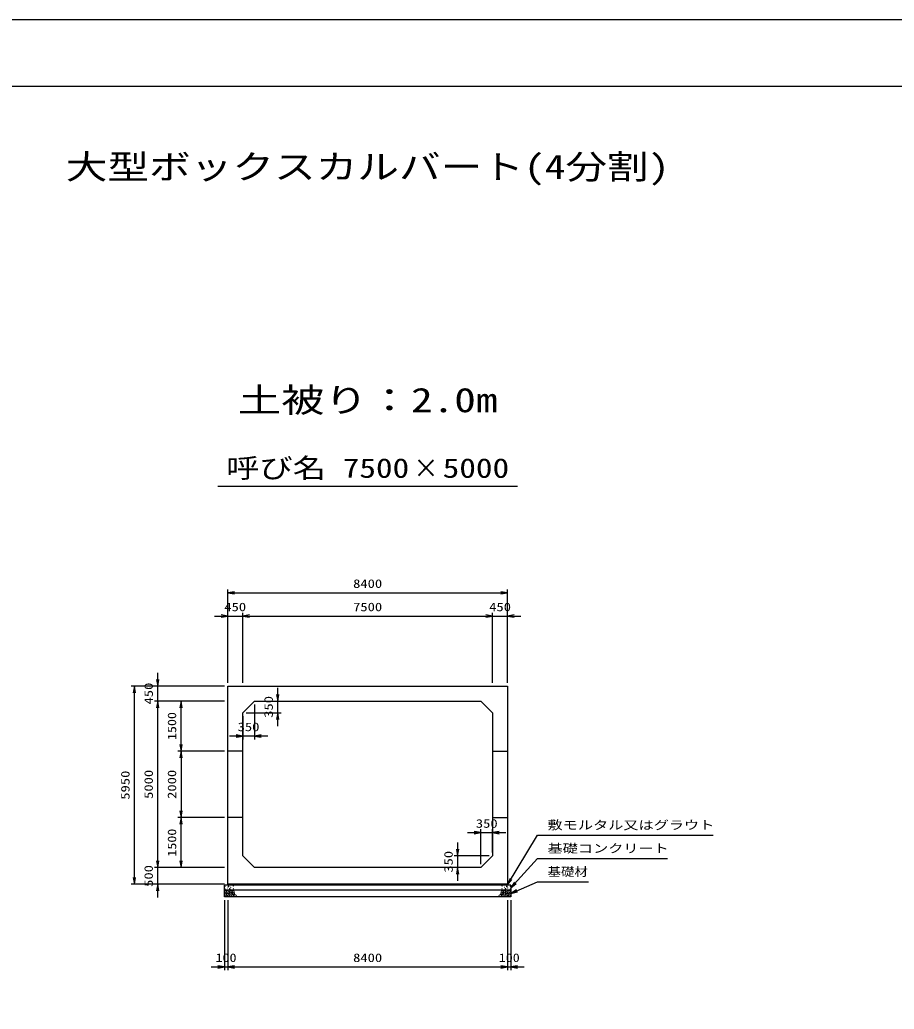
# Model space of a CAD drawing. Units: millimetres at full size. Extents: x 0 to 84100, y 0 to 59400.
# Drawn here: x 31609 to 57854, y 29700 to 59400 of the extents above; entities that cross this region are included whole.
import ezdxf
from ezdxf.enums import TextEntityAlignment as Align

# ---------------------------------------------------------------- set-up
doc = ezdxf.new("R2010")
doc.units = ezdxf.units.MM
for name, color, linetype, lineweight in [('D-DCR-HCHn', 4, 'Continuous', 9), ('D-STR-DIM', 7, 'Continuous', 25), ('D-STR-STRn', 1, 'Continuous', 25), ('D-STR-TXT', 7, 'Continuous', 25), ('D-TTL', 2, 'Continuous', 25), ('D-TTL-TXT', 7, 'Continuous', 25)]:
    doc.layers.add(name, color=color, linetype=linetype, lineweight=lineweight)
doc.styles.add('ＭＳ ゴシック', font='')
doc.styles.get('ＭＳ ゴシック').set_extended_font_data('MS Gothic')

# ---------------------------------------------------------------- blocks, each defined once
blk = doc.blocks.new('open_arrow')
at = {"color": 0, "linetype": 'Continuous', "lineweight": -2}
blk.add_lwpolyline([(7.5, 1.25), (0, 0), (7.5, -1.25)], dxfattribs=at)

msp = doc.modelspace()

# ---------------------------------------------------------------- linework, layer by layer
at = {"layer": 'D-DCR-HCHn'}
for points in [[(37801.198, 33261.594), (37780.395, 33266.217), (37761.904, 33256.971), (37759.592, 33236.168), (37764.215, 33219.988), (37787.33, 33213.053), (37803.51, 33213.053), (37810.444, 33224.611), (37810.444, 33250.037)], [(37819.69, 33263.906), (37812.756, 33243.102), (37815.067, 33219.988), (37798.887, 33194.562), (37819.69, 33183.005), (37842.805, 33194.562), (37856.673, 33213.053), (37861.296, 33243.102), (37856.673, 33259.283), (37842.805, 33266.217)], [(37982.012, 33229.601), (37975.964, 33235.086), (37974.897, 33240.792), (37978.414, 33253.305), (37988.71, 33267.61), (38011.004, 33266.105), (38032.571, 33255.811), (38047.195, 33235.597), (38045.021, 33222.456), (38038.02, 33215.716), (38026.769, 33213.215), (38010.511, 33217.483), (37989.289, 33224.481)], [(46117.988, 33229.601), (46124.036, 33235.086), (46125.103, 33240.792), (46121.586, 33253.305), (46111.29, 33267.61), (46088.996, 33266.105), (46067.429, 33255.811), (46052.805, 33235.597), (46054.979, 33222.456), (46061.98, 33215.716), (46073.231, 33213.215), (46089.489, 33217.483), (46110.711, 33224.481)], [(46280.31, 33263.906), (46287.244, 33243.102), (46284.933, 33219.988), (46301.113, 33194.562), (46280.31, 33183.005), (46257.195, 33194.562), (46243.327, 33213.053), (46238.704, 33243.102), (46243.327, 33259.283), (46257.195, 33266.217)], [(46298.802, 33261.594), (46319.605, 33266.217), (46338.096, 33256.971), (46340.408, 33236.168), (46335.785, 33219.988), (46312.67, 33213.053), (46296.49, 33213.053), (46289.556, 33224.611), (46289.556, 33250.037)], [(37757.281, 33203.808), (37750.346, 33183.005), (37759.592, 33169.136), (37782.707, 33166.824), (37798.488, 33173.599), (37791.952, 33189.939), (37796.575, 33199.185), (37787.33, 33208.431), (37773.461, 33213.053)], [(37801.155, 33127.009), (37818.277, 33152.692), (37816.137, 33159.112), (37792.594, 33165.533), (37771.192, 33163.393), (37756.21, 33150.551), (37754.07, 33135.57), (37756.21, 33120.588), (37773.332, 33116.308)], [(37809.716, 33073.503), (37824.698, 33079.924), (37828.978, 33101.326), (37820.417, 33116.308), (37805.435, 33120.588), (37786.173, 33118.448), (37764.771, 33109.887), (37754.07, 33097.045), (37754.07, 33082.064), (37760.49, 33073.503), (37786.173, 33075.643)], [(37824.313, 33183.005), (37812.756, 33173.759), (37817.379, 33166.824), (37833.559, 33166.824), (37840.493, 33169.136), (37845.116, 33178.382), (37838.182, 33185.316)], [(37861.082, 33127.009), (37871.783, 33152.692), (37863.222, 33163.393), (37837.539, 33163.393), (37826.838, 33159.112), (37816.137, 33144.131), (37816.137, 33131.289), (37826.838, 33114.167), (37839.679, 33112.027)], [(37856.801, 33079.924), (37856.801, 33105.606), (37846.1, 33112.027), (37835.399, 33105.606), (37833.259, 33090.625), (37835.399, 33077.783), (37850.381, 33073.503)], [(37858.985, 33208.431), (37847.427, 33180.693), (37856.673, 33169.136), (37884.411, 33169.136), (37895.968, 33173.759), (37907.525, 33189.939), (37907.525, 33203.808), (37895.968, 33222.299), (37882.099, 33224.611)], [(37897.466, 33075.643), (37903.886, 33094.905), (37901.746, 33116.308), (37916.728, 33139.85), (37897.466, 33150.551), (37876.063, 33139.85), (37863.222, 33122.728), (37858.941, 33094.905), (37863.222, 33079.924), (37876.063, 33073.503)], [(37893.185, 33150.551), (37903.886, 33159.112), (37899.606, 33165.533), (37884.624, 33165.533), (37878.204, 33163.393), (37873.923, 33154.832), (37880.344, 33148.411)], [(37914.588, 33077.783), (37933.85, 33073.503), (37950.972, 33082.064), (37953.112, 33101.326), (37950.968, 33124.878), (37927.429, 33132.327), (37912.447, 33128.603), (37906.027, 33112.027), (37906.027, 33088.484)], [(37963.203, 33129.532), (37927.829, 33136.129), (37912.782, 33148.266), (37908.03, 33167.263), (37922.713, 33181.629), (37951.323, 33189.69), (37972.97, 33176.761), (37986.961, 33159.347), (37983.002, 33141.67)], [(37923.447, 33186.214), (37910.689, 33190.569), (37909.425, 33218.678), (37922.512, 33247.359), (37939.448, 33263.536), (37971.403, 33257.032), (37974.133, 33221.913), (37963.816, 33209.876), (37935.739, 33194.301)], [(37954.798, 33195.711), (37956.454, 33189.566), (37962.011, 33185.193), (37974.19, 33183.302), (37985.305, 33189.802), (37995.592, 33199.138), (38004.858, 33207.333), (38004.635, 33213.462), (37998.736, 33218.875), (37984.203, 33220.356), (37971.47, 33214.383), (37962.011, 33205.165), (37957.281, 33200.556)], [(37962.352, 33123.637), (37977.306, 33132.556), (38003.44, 33132.292), (38024.93, 33113.525), (38028.643, 33084.899), (38014.853, 33074.245), (37978.098, 33071.871), (37961.731, 33081.633), (37957.172, 33104.06)], [(38043.372, 33161.832), (38048.688, 33166.874), (38055.476, 33175.68), (38057.145, 33183.275), (38053.144, 33197.685), (38039.088, 33208.67), (38018.907, 33207.89), (37991.698, 33193.001), (37982.086, 33180.757), (37985.152, 33166.784), (37994.778, 33160.04), (38003.599, 33159.145), (38017.363, 33159.524), (38030.808, 33161.002)], [(37999.971, 33135.265), (38004.183, 33138.446), (38007.686, 33143.505), (38007.81, 33150.431), (38003.414, 33156.067), (37995.769, 33157.977), (37989.356, 33156.179), (37987.704, 33150.442), (37986.896, 33144.835), (37987.881, 33137.456), (37993.975, 33134.127)], [(38027.597, 33120.331), (38017.895, 33125.079), (38010.89, 33133.822), (38010.719, 33145.084), (38014.942, 33155.627), (38030.189, 33157.625), (38045.054, 33158.018), (38059.481, 33152.512), (38061.849, 33143.273), (38049.54, 33132.195), (38034.555, 33123.15)], [(38059.972, 33072.493), (38044.837, 33074.274), (38034.866, 33079.787), (38030.835, 33092.722), (38030.945, 33104.963), (38040.172, 33121.678), (38058.242, 33132.822), (38085.731, 33128.403), (38107.453, 33120.334), (38112.643, 33096.125), (38108.03, 33078.257), (38086.884, 33072.877)], [(46040.028, 33072.493), (46055.163, 33074.274), (46065.134, 33079.787), (46069.165, 33092.722), (46069.055, 33104.963), (46059.828, 33121.678), (46041.758, 33132.822), (46014.269, 33128.403), (45992.547, 33120.334), (45987.357, 33096.125), (45991.97, 33078.257), (46013.116, 33072.877)], [(46072.403, 33120.331), (46082.105, 33125.079), (46089.11, 33133.822), (46089.281, 33145.084), (46085.058, 33155.627), (46069.811, 33157.625), (46054.946, 33158.018), (46040.519, 33152.512), (46038.151, 33143.273), (46050.46, 33132.195), (46065.445, 33123.15)], [(46056.628, 33161.832), (46051.312, 33166.874), (46044.524, 33175.68), (46042.855, 33183.275), (46046.856, 33197.685), (46060.912, 33208.67), (46081.093, 33207.89), (46108.302, 33193.001), (46117.914, 33180.757), (46114.848, 33166.784), (46105.222, 33160.04), (46096.401, 33159.145), (46082.637, 33159.524), (46069.192, 33161.002)], [(46137.648, 33123.637), (46122.694, 33132.556), (46096.56, 33132.292), (46075.07, 33113.525), (46071.357, 33084.899), (46085.147, 33074.245), (46121.902, 33071.871), (46138.269, 33081.633), (46142.828, 33104.06)], [(46100.029, 33135.265), (46095.817, 33138.446), (46092.314, 33143.505), (46092.19, 33150.431), (46096.586, 33156.067), (46104.231, 33157.977), (46110.644, 33156.179), (46112.296, 33150.442), (46113.104, 33144.835), (46112.119, 33137.456), (46106.025, 33134.127)], [(46145.202, 33195.711), (46143.546, 33189.566), (46137.989, 33185.193), (46125.81, 33183.302), (46114.695, 33189.802), (46104.408, 33199.138), (46095.142, 33207.333), (46095.365, 33213.462), (46101.264, 33218.875), (46115.797, 33220.356), (46128.53, 33214.383), (46137.989, 33205.165), (46142.719, 33200.556)], [(46136.797, 33129.532), (46172.171, 33136.129), (46187.218, 33148.266), (46191.97, 33167.263), (46177.287, 33181.629), (46148.677, 33189.69), (46127.03, 33176.761), (46113.039, 33159.347), (46116.998, 33141.67)], [(46176.553, 33186.214), (46189.311, 33190.569), (46190.575, 33218.678), (46177.488, 33247.359), (46160.552, 33263.536), (46128.597, 33257.032), (46125.867, 33221.913), (46136.184, 33209.876), (46164.261, 33194.301)], [(46185.412, 33077.783), (46166.15, 33073.503), (46149.028, 33082.064), (46146.888, 33101.326), (46149.032, 33124.878), (46172.571, 33132.327), (46187.553, 33128.603), (46193.973, 33112.027), (46193.973, 33088.484)], [(46202.534, 33075.643), (46196.114, 33094.905), (46198.254, 33116.308), (46183.272, 33139.85), (46202.534, 33150.551), (46223.937, 33139.85), (46236.778, 33122.728), (46241.059, 33094.905), (46236.778, 33079.924), (46223.937, 33073.503)], [(46241.015, 33208.431), (46252.573, 33180.693), (46243.327, 33169.136), (46215.589, 33169.136), (46204.032, 33173.759), (46192.475, 33189.939), (46192.475, 33203.808), (46204.032, 33222.299), (46217.901, 33224.611)], [(46206.815, 33150.551), (46196.114, 33159.112), (46200.394, 33165.533), (46215.376, 33165.533), (46221.796, 33163.393), (46226.077, 33154.832), (46219.656, 33148.411)], [(46238.918, 33127.009), (46228.217, 33152.692), (46236.778, 33163.393), (46262.461, 33163.393), (46273.162, 33159.112), (46283.863, 33144.131), (46283.863, 33131.289), (46273.162, 33114.167), (46260.321, 33112.027)], [(46243.199, 33079.924), (46243.199, 33105.606), (46253.9, 33112.027), (46264.601, 33105.606), (46266.741, 33090.625), (46264.601, 33077.783), (46249.619, 33073.503)], [(46275.687, 33183.005), (46287.244, 33173.759), (46282.621, 33166.824), (46266.441, 33166.824), (46259.507, 33169.136), (46254.884, 33178.382), (46261.818, 33185.316)], [(46290.284, 33073.503), (46275.302, 33079.924), (46271.022, 33101.326), (46279.583, 33116.308), (46294.565, 33120.588), (46313.827, 33118.448), (46335.229, 33109.887), (46345.93, 33097.045), (46345.93, 33082.064), (46339.51, 33073.503), (46313.827, 33075.643)], [(46298.845, 33127.009), (46281.723, 33152.692), (46283.863, 33159.112), (46307.406, 33165.533), (46328.808, 33163.393), (46343.79, 33150.551), (46345.93, 33135.57), (46343.79, 33120.588), (46326.668, 33116.308)], [(46342.719, 33203.808), (46349.654, 33183.005), (46340.408, 33169.136), (46317.293, 33166.824), (46301.512, 33173.599), (46308.048, 33189.939), (46303.425, 33199.185), (46312.67, 33208.431), (46326.539, 33213.053)]]:
    msp.add_lwpolyline(points, close=True, dxfattribs=at)
for points in [[(37893.432, 33268.547), (37876.093, 33266.446), (37864.258, 33258.701), (37864.626, 33239.819), (37870.514, 33226.087), (37885.025, 33226.185), (37905.107, 33229.153), (37914.799, 33243.689), (37924.082, 33253.492), (37926.884, 33264.345), (37914.099, 33268.547), (37893.082, 33268.547)], [(46206.568, 33268.547), (46223.907, 33266.446), (46235.742, 33258.701), (46235.374, 33239.819), (46229.486, 33226.087), (46214.975, 33226.185), (46194.893, 33229.153), (46185.201, 33243.689), (46175.918, 33253.492), (46173.116, 33264.345), (46185.901, 33268.547), (46206.918, 33268.547)]]:
    msp.add_lwpolyline(points, dxfattribs=at)
for centre, radius in [((37766.091, 33386.145), 4.5), ((37767.803, 33305.879), 4.5), ((37843.437, 33338.641), 4.5), ((37875.004, 33386.145), 11.25), ((37909.996, 33314.955), 11.25), ((37941.563, 33362.459), 4.5), ((38017.197, 33395.221), 4.5), ((38018.909, 33314.955), 4.5), ((46081.091, 33314.955), 4.5), ((46082.803, 33395.221), 4.5), ((46158.437, 33362.459), 4.5), ((46190.004, 33314.955), 11.25), ((46224.996, 33386.145), 11.25), ((46256.563, 33338.641), 4.5), ((46332.197, 33305.879), 4.5), ((46333.909, 33386.145), 4.5)]:
    msp.add_circle(centre, radius, dxfattribs=at)
at = {"layer": 'D-STR-DIM'}
for p, q in [((37850, 39500), (37850, 42300)), ((37850, 42200), (46250, 42200)), ((46250, 39500), (46250, 42300)), ((37850, 39500), (37850, 41600)), ((38300, 39500), (38300, 41600)), ((38300, 39500), (38300, 41600)), ((45800, 39500), (45800, 41600)), ((45800, 39500), (45800, 41600)), ((46250, 39500), (46250, 41600)), ((37450, 41500), (38700, 41500)), ((38300, 41500), (45800, 41500)), ((45400, 41500), (46650, 41500)), ((35750, 38550), (35750, 39800)), ((37750, 39400), (34950, 39400)), ((35050, 33450), (35050, 39400)), ((37750, 39400), (35650, 39400)), ((39350, 38200), (39350, 39350)), ((37750, 38950), (35650, 38950)), ((37750, 38950), (35650, 38950)), ((35750, 33950), (35750, 38950)), ((37750, 38950), (36350, 38950)), ((36450, 37450), (36450, 38950)), ((38750, 38950), (39450, 38950)), ((38650, 38850), (38650, 37800)), ((38300, 38500), (38300, 37800)), ((38400, 38600), (39450, 38600)), ((39050, 37900), (37900, 37900)), ((37750, 37450), (36350, 37450)), ((37750, 37450), (36350, 37450)), ((36450, 37450), (36450, 35450)), ((37750, 35450), (36350, 35450)), ((37750, 35450), (36350, 35450)), ((36450, 33950), (36450, 35450)), ((45450, 34050), (45450, 35100)), ((45800, 34400), (45800, 35100)), ((45050, 35000), (46200, 35000)), ((44750, 34700), (44750, 33550)), ((35750, 33050), (35750, 34350)), ((45700, 34300), (44650, 34300)), ((37750, 33950), (35650, 33950)), ((37750, 33950), (35650, 33950)), ((37750, 33950), (36350, 33950)), ((45350, 33950), (44650, 33950)), ((37750, 33450), (34950, 33450)), ((37750, 33450), (35650, 33450)), ((37750, 32970), (37750, 30870)), ((37850, 32970), (37850, 30870)), ((37850, 32970), (37850, 30870)), ((46250, 32970), (46250, 30870)), ((46250, 32970), (46250, 30870)), ((46350, 32970), (46350, 30870)), ((37350, 30970), (38250, 30970)), ((37850, 30970), (46250, 30970)), ((45850, 30970), (46750, 30970))]:
    msp.add_line(p, q, dxfattribs=at)
at = {"layer": 'D-STR-STRn'}
for p, q in [((37850, 39400), (46250, 39400)), ((37850, 33450), (37850, 39400)), ((46250, 39400), (46250, 33450)), ((38300, 38600), (38650, 38950)), ((38650, 38950), (45450, 38950)), ((45450, 38950), (45800, 38600)), ((38300, 34300), (38300, 38600)), ((45800, 38600), (45800, 34300)), ((38300, 37450), (37850, 37450)), ((45800, 37450), (46250, 37450)), ((38300, 35450), (37850, 35450)), ((45800, 35450), (46250, 35450)), ((38650, 33950), (38300, 34300)), ((45800, 34300), (45450, 33950)), ((45450, 33950), (38650, 33950)), ((46350, 33420), (37750, 33420)), ((37750, 33070), (37750, 33420)), ((46350, 33270), (37750, 33270)), ((46250, 33450), (37850, 33450)), ((37850, 33450), (37850, 33420)), ((46250, 33450), (46250, 33420)), ((46350, 33420), (46350, 33070)), ((46350, 33070), (37750, 33070))]:
    msp.add_line(p, q, dxfattribs=at)
at = {"layer": 'D-STR-TXT'}
for points in [[(46250, 33435), (47150, 34920), (47350, 34920), (52417.513, 34920)], [(46350, 33345), (47150, 34220), (47350, 34220), (51053.046, 34220)], [(46350, 33170), (47150, 33520), (47350, 33520), (48679.442, 33520)]]:
    msp.add_lwpolyline(points, dxfattribs=at)
at = {"layer": 'D-TTL'}
for points in [[(0, 0), (84100, 0), (84100, 59400), (0, 59400)], [(2000, 2000), (82100, 2000), (82100, 57400), (2000, 57400)]]:
    msp.add_lwpolyline(points, close=True, dxfattribs=at)
at = {"layer": 'D-TTL-TXT'}
msp.add_line((37550, 45400), (46550, 45400), dxfattribs=at)

# ---------------------------------------------------------------- block references
at = {"layer": 'D-STR-DIM', "xscale": 26.7, "yscale": 26.7}
for p in [(37850, 42200), (38300, 41500), (38300, 41500), (46250, 41500), (38650, 37900), (45800, 35000), (37850, 30970), (37850, 30970), (46350, 30970)]:
    msp.add_blockref('open_arrow', p, dxfattribs=at)
for p, rotation in [((46250, 42200), 180), ((37850, 41500), 180), ((45800, 41500), 180), ((45800, 41500), 180), ((35750, 39400), 90), ((35050, 39400), 270), ((35750, 38950), 270), ((35750, 38950), 270), ((36450, 38950), 270), ((39350, 38950), 90), ((39350, 38600), 270), ((38300, 37900), 180), ((36450, 37450), 90), ((36450, 37450), 270), ((36450, 35450), 90), ((36450, 35450), 270), ((45450, 35000), 180), ((44750, 34300), 90), ((35750, 33950), 90), ((35750, 33950), 90), ((36450, 33950), 90), ((44750, 33950), 270), ((35050, 33450), 90), ((35750, 33450), 270), ((37750, 30970), 180), ((46250, 30970), 180), ((46250, 30970), 180)]:
    msp.add_blockref('open_arrow', p, dxfattribs=dict(at, rotation=rotation))
at = {"layer": 'D-STR-TXT', "xscale": 26.7, "yscale": 26.7}
for p, rotation in [((46250, 33435), 58.8), ((46350, 33345), 47.6), ((46350, 33170), 23.6)]:
    msp.add_blockref('open_arrow', p, dxfattribs=dict(at, rotation=rotation))

# ---------------------------------------------------------------- texts
at = {"layer": 'D-STR-DIM', "style": 'ＭＳ ゴシック'}
for s, width, p in [('8400', 1.25, (42050, 42475)), ('450', 1.25, (38075, 41775)), ('7500', 1.25, (42050, 41775)), ('450', 1.25, (46025, 41775)), ('350', 1.25, (38475, 38175)), ('350', 1.25, (45625, 35275)), ('100', 1.2, (37800, 31245)), ('8400', 1.25, (42050, 31245)), ('100', 1.2, (46300, 31245))]:
    msp.add_text(s, height=256.6, dxfattribs=dict(at, width=width)).set_placement(p, align=Align.MIDDLE_CENTER)
for s, width, p in [('450', 1.25, (35475, 39175)), ('350', 1.25, (39075, 38775)), ('1500', 1.2, (36175, 38200)), ('5950', 1.25, (34775, 36425)), ('5000', 1.25, (35475, 36450)), ('2000', 1.25, (36175, 36450)), ('1500', 1.2, (36175, 34700)), ('350', 1.25, (44475, 34125)), ('500', 1.25, (35475, 33700))]:
    msp.add_text(s, height=256.6, rotation=90, dxfattribs=dict(at, width=width)).set_placement(p, align=Align.MIDDLE_CENTER)
at = {"layer": 'D-STR-TXT', "style": 'ＭＳ ゴシック'}
for s, width, p in [('敷モルタル又はグラウト', 1.3, (47450, 35020)), ('基礎コンクリート', 1.3, (47450, 34320)), ('基礎材', 1.15, (47450, 33620))]:
    msp.add_text(s, height=256.6, dxfattribs=dict(at, width=width)).set_placement(p, align=Align.BOTTOM_LEFT)
at = {"layer": 'D-TTL-TXT', "style": 'ＭＳ ゴシック'}
for s, height, width, p in [('大型ボックスカルバート(4分割)', 733.1, 1.25, (42050, 54400)), ('土被り：2.0m', 733.1, 1.3, (42050, 47400)), ('呼び名', 586.5, 1.25, (39300, 45475)), ('7500', 586.5, 1.25, (42300, 45475)), ('×', 586.5, 0.95, (43800, 45475)), ('5000', 586.5, 1.25, (45300, 45475))]:
    msp.add_text(s, height=height, dxfattribs=dict(at, width=width)).set_placement(p, align=Align.BOTTOM_CENTER)

doc.saveas('drawing.dxf')
